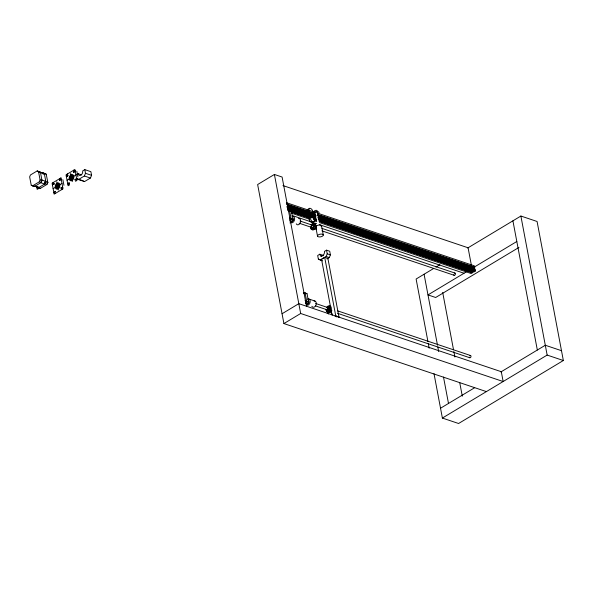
<?xml version="1.0" encoding="UTF-8"?>
<svg xmlns="http://www.w3.org/2000/svg" width="593" height="593" viewBox="0 0 593 593"><rect width="100%" height="100%" fill="white"/><g stroke="black" fill="none" stroke-linecap="round" stroke-linejoin="round"><path stroke-width="0.89" d="M327.069 310.428C326.906 308.123 325.757 311.748 327.64 309.776M330.612 307.863C329.011 309.702 330.486 305.832 330.538 308.664M53.162 184.06L53.192 183.897M54.089 183.934L53.644 183.43L54.082 183.778M59.463 180.309L59.752 179.812M60.323 180.072L60.301 179.924M61.783 188.24L61.865 187.877M67.624 176.195C66.09 175.928 68.618 174.446 67.305 175.217M67.95 175.32L67.787 175.068M69.5 183.445L68.988 182.896M73.421 171.992C73.606 173.408 73.651 170.525 73.591 171.585M74.273 171.762L74.058 172.244M74.888 179.657L74.963 179.679M47.181 183.304L47.863 182.414L47.203 181.94M292.09 220.359C293.446 221.219 292.875 217.498 292.653 220.025M40.213 188.485L37.018 187.188L40.213 188.485L46.98 184.416L47.855 182.518L46.21 174.149L43.015 172.845L46.21 174.149M67.965 175.595L67.876 176.002M311.621 227.504C310.087 228.987 311.577 225.636 311.636 228.261M313.408 224.295C311.444 226.096 312.659 222.605 312.808 225.029M314.29 228.601L313.734 229.335L313.208 228.142L312.911 228.994L313.986 228.364M328.381 307.471C328.344 304.824 326.928 308.768 328.819 306.67M53.237 184.045L53.911 183.496M315.306 226.237L315.306 225.288L314.957 226.222M61.057 187.862L61.457 188.507M69.418 183.459L69.396 183.711M314.861 225.725C314.764 223.694 313.541 227.089 314.92 225.577M329.137 311.184L329.426 310.858M53.266 183.919L53.681 183.459M61.057 187.692L61.005 188.404L61.531 188.53M68.706 183.267L68.899 182.963M32.519 185.898L39.286 181.829L40.087 179.909L38.515 171.562L37.218 170.903L30.451 174.972L29.65 176.892L31.229 185.238L34.424 186.543L41.191 182.474L41.992 180.546L40.413 172.2L37.218 170.903M37.989 186.891L37.418 188.248L37.233 187.262L36.818 187.514M38.352 187.084L37.789 188.441L38.589 187.951L38.686 188.47M38.308 187.848L45.075 183.778L45.883 181.858L44.305 173.512M52.325 184.512L53.133 182.592M52.429 185.031L53.548 182.34M66.283 176.121L67.091 174.201M66.379 176.64L67.506 173.949M61.546 189.701L62.673 187.01M61.968 189.449L62.769 187.529M81.834 180.368L76.63 178.619L75.504 181.31L76.971 180.435L74.903 169.502L66.038 174.831L68.106 185.757L69.574 184.875L67.765 183.949M76.63 178.619L78.432 179.553L84.362 175.988L85.488 173.297L84.799 169.635L82.672 170.917A3.247 2.246 -71.4 0 1 80.907 175.143A3.247 2.246 -71.4 0 1 78.061 173.69L67.076 180.294M78.432 179.553L84.51 181.591L90.44 178.026L91.567 175.335L90.87 171.681L84.799 169.635M289.918 221.196L291.044 218.506L289.488 217.987M289.562 210.678L291.141 219.025L290.34 220.944L292.245 221.589L293.046 219.662L291.467 211.316L288.272 210.018L291.467 211.316M305.78 302.971L306.625 300.955L305.069 300.429M305.143 293.127L306.722 301.474L305.914 303.394L307.819 304.031L308.627 302.111L307.048 293.765L303.853 292.46L307.048 293.765M320.176 260.075L326.106 256.517L327.232 253.819L326.535 250.164L324.408 251.447A3.247 2.246 -71.4 0 1 322.644 255.672A3.247 2.246 -71.4 0 1 319.805 254.219L317.678 255.494L318.367 259.148L322.562 260.883M327.062 258.919L329.285 257.584L330.412 254.894L329.723 251.232L326.535 250.164M471.702 271.727L472.273 270.371M472.917 268.829L473.481 267.473M319.116 221.293L471.783 272.595L472.354 271.238M317.952 214.51L474.133 266.983L473.281 269.022L431.163 254.871M74.214 172.007L74.11 172.296M312.163 228.016L312.207 227.504M329.211 311.095L328.455 311.369L328.819 310.576L329.308 311.785L329.878 311.088M53.993 184.29L53.266 184.467L53.815 184.505M54.704 191.554L55.468 191.361M305.721 302.215L305.751 301.541M75.103 179.294L75.207 179.175M327.655 310.591L327.751 309.88M308.115 302.623C308.271 300.784 309.153 302.134 308.093 302.919M60.078 180.665L59.582 180.591M330.916 308.664L330.887 307.73M335.119 316.351A1.179 0.667 59 0 1 335.779 315.943L338.966 316.996L327.899 258.407L324.69 257.34L321.525 259.26L332.08 315.142M39.961 187.707L37.166 189.382L36.684 186.802M53.118 188.685L61.983 183.356M306.514 306.255L282.098 177.04L274.403 174.453L257.636 184.534L283.914 323.57L486.386 391.602M289.984 222.946L292.245 221.589M320.857 256.561L322.985 255.286A3.247 2.246 -71.4 0 0 323.118 255.776M282.053 313.749L298.82 303.668L501.293 371.707L503.153 381.529L300.673 313.489L283.914 323.57M307.819 304.031L306.314 304.935A3.247 2.246 -71.4 0 0 310.132 302.245A3.247 2.246 -71.4 0 0 307.478 299.161M433.594 268.51L416.116 279.021L427.983 341.813M435.974 267.08L439.939 264.7M467.707 248.007L520.884 216.037L537.08 221.478L563.35 360.514L458.589 423.498L442.385 418.058L434.002 373.657M466.194 271.935L427.983 294.906L435.677 297.493L518.964 247.422M473.199 267.725L516.822 241.499M317.262 215.207L474.318 267.977L474.734 267.725L474.385 265.849L317.329 213.08M318.411 216.919L474.585 269.4L475.008 269.148L475.356 271.016L473.837 271.935L318.537 219.751M471.783 272.595L472.591 272.105L472.688 272.624L471.168 273.536L319.375 222.538M318.441 219.232L473.74 271.416L474.548 270.934L318.367 218.454M440.532 408.236L474.659 387.718M500.848 371.974L545.293 345.252L561.497 350.693M442.385 418.058L547.154 355.074L563.35 360.514M42.985 174.046L43.356 174.053M59.797 179.694L60.167 179.701M61.264 187.47L61.353 187.432M54.956 191.265L55.549 191.554M73.947 171.281L73.962 171.244M68.973 182.844L69.514 183.281M61.398 187.47L61.857 187.759M75.311 179.042L75.815 179.412M303.912 293.617L304.305 293.824M44.497 182.911L44.779 181.799M74.977 180.042L75.037 180.042M289.755 220.085L290.147 219.062M67.343 176.151L67.12 175.862M54.801 192.31L55.016 192.377M68.914 183.978L68.588 183.608L68.884 183.971M61.479 187.418L61.865 187.803M282.95 185.572L468.077 247.778L471.479 265.76M286.619 202.762L314.698 212.198M286.367 203.896L313.564 213.035M286.975 204.637L315.046 214.066M317.678 214.955L474.734 267.725M287.427 205.178L315.506 214.614M287.242 206.053L316.195 215.785M317.952 216.371L475.008 269.148M286.901 206.334L315.772 216.037M288.146 206.816L314.468 215.659M318.856 217.134L402.21 245.139M287.012 207.298L315.965 217.031M317.715 217.616L474.771 270.386L474.585 269.4M287.598 207.928L315.669 217.364M318.3 218.246L475.356 271.016M287.657 208.136L315.735 217.572M287.731 208.914L315.81 218.35M287.827 209.433L316.788 219.158M308.916 216.875L310.665 217.461M288.331 210.196L310.272 217.564M313.779 218.75L316.41 219.632M319.041 220.514L472.591 272.105M288.109 210.671L309.487 217.787M313.875 219.262L316.506 220.151M319.145 221.033L472.688 272.624M352.968 232.604L373.153 239.387M291.044 211.857L309.464 218.054M313.853 219.529L316.484 220.411M291.304 213.102L309.724 219.291M314.112 220.766L316.744 221.649M292.053 215.459L316.618 223.717M319.249 224.599L464.022 273.24M300.043 221.019L314.053 225.725M321.932 228.372L455.024 273.091M291.141 219.025L293.046 219.662M299.131 223.198L313.141 227.905M314.898 228.49L316.647 229.076M321.895 230.847L454.112 275.271M327.232 253.819L330.412 254.894M85.488 173.297L91.567 175.335M319.805 254.219L322.985 255.286M326.106 256.517L329.285 257.584M78.061 173.69L81.53 174.853M84.362 175.988L90.44 178.026M318.367 259.148L321.547 260.223M71.501 177.633L73.532 178.308M38.515 171.562L40.413 172.2M40.087 179.909L41.992 180.546M45.883 181.858L47.781 182.496M39.286 181.829L41.191 182.474M45.075 183.778L46.98 184.416M34.587 185.883L38.73 187.596L34.839 186.291M31.229 185.238L34.424 186.543M303.683 293.12L305.239 293.639L304.039 293.024M308.894 299.02L314.972 301.059M315.624 303.468L329.634 308.175M337.513 310.821L470.597 355.541M306.722 301.474L308.627 302.111M315.587 305.936L328.722 310.347M337.476 313.289L469.693 357.712M287.857 210.27L289.666 211.197M73.858 170.132L75.148 170.791M73.436 170.384L75.244 171.31M82.701 180.665L84.51 181.591M59.9 178.523L61.19 179.182M59.478 178.775L61.287 179.701M53.807 192.34L55.616 193.266M53.904 192.858L55.201 193.518M520.884 216.037L547.154 355.074M512.915 220.826L537.332 350.04M474.133 266.983L474.318 267.977M473.74 271.416L473.837 271.935M442.682 292.416L453.519 349.744M453.86 351.567L454.89 357.023M459.708 382.507L462.288 396.154M424.077 274.233L437.493 345.215M437.834 347.031L438.694 351.582M443.505 377.059L448.493 403.448M428.324 343.629L429.184 348.18M321.591 225.926L323.296 234.969A2.958 1.349 -10.7 0 1 319.078 236.926A2.958 1.349 -10.7 0 1 318.804 234.606A2.958 1.349 -10.7 0 1 323.304 235.006M324.69 257.34L335.757 315.928A1.179 0.667 59 0 1 336.668 316.936M315.78 227.008L317.492 236.051M274.403 174.453L300.673 313.489M76.831 171.266L77.905 176.951M70.7 173.364L72.264 181.636M62.873 179.649L63.948 185.335M56.743 181.754L58.307 190.027M338.329 317.544A1.179 0.667 59 0 1 338.773 316.959A1.179 0.667 59 0 1 339.648 317.559M307.582 210.233A2.987 1.675 59 0 1 309.101 209.047M312.14 213.636A2.987 1.675 59 0 1 310.576 213.132M308.968 210.774A2.987 1.675 59 0 1 310.369 208.351A2.987 1.675 59 0 1 312.985 212.079M313.312 221.493A2.987 1.675 59 0 1 311.273 222.279A2.987 1.675 59 0 1 309.161 219.062A2.987 1.675 59 0 1 310.502 217.208M311.54 217.713A2.987 1.675 59 0 1 311.829 217.965M312.741 216.994A2.987 1.675 59 0 1 314.364 221.278A2.987 1.675 59 0 1 311.125 220.225A2.987 1.675 59 0 1 311.177 216.489M314.801 211.708A1.475 0.675 -10.7 0 1 314.646 210.797A1.475 0.675 -10.7 0 1 316.64 210.382A1.475 0.675 -10.7 0 1 316.988 211.256M321.109 226.86A2.958 1.349 -10.7 0 0 320.576 225.147A2.958 1.349 -10.7 0 0 316.706 225.755A2.958 1.349 -10.7 0 0 316.321 227.616A1.179 0.815 -71.4 0 1 314.913 228.401M315.165 213.628A1.475 0.675 -10.7 0 1 315.031 212.702A1.475 0.675 -10.7 0 1 317.055 212.316A1.475 0.675 -10.7 0 1 317.285 213.228M315.268 214.414A2.958 1.349 -10.7 0 1 313.675 212.613A2.958 1.349 -10.7 0 1 318.278 211.738A2.958 1.349 -10.7 0 1 317.485 213.984M292.631 218.617A1.179 0.815 -71.4 0 1 293.387 219.929A1.179 0.815 -71.4 0 1 292.03 220.774M454.371 273.151A1.179 0.815 -71.4 0 1 455.402 273.677A1.179 0.815 -71.4 0 1 454.764 275.211A1.179 0.815 -71.4 0 1 453.727 274.685M311.021 225.11A3.247 2.246 -71.4 0 1 314.861 224.369A3.247 2.246 -71.4 0 1 313.312 229.432A3.247 2.246 -71.4 0 1 310.487 226.86M312.118 225.681A1.505 1.038 -71.4 0 1 313.816 225.636A1.505 1.038 -71.4 0 1 313.052 227.89A1.505 1.038 -71.4 0 1 311.733 226.815A1.179 0.815 -71.4 0 0 312.748 227.475A1.179 0.815 -71.4 0 0 313.326 225.8A1.179 0.815 -71.4 0 0 312.111 225.599M311.962 224.962A3.247 2.246 -71.4 0 1 315.698 224.895A3.247 2.246 -71.4 0 1 313.801 229.78A3.247 2.246 -71.4 0 1 311.221 226.874M314.297 225.533A1.505 1.038 -71.4 0 1 314.624 226.274M313.979 227.971A1.505 1.038 -71.4 0 1 313.163 228.253M312.785 228.053A1.505 1.038 -71.4 0 1 312.474 227.438M313.289 225.481A1.505 1.038 -71.4 0 1 314.023 225.37M315.78 226.007A1.505 1.038 -71.4 0 1 316.328 226.222M316.351 228.238A1.505 1.038 -71.4 0 1 314.653 228.535M311.799 225.607A1.505 1.038 -71.4 0 1 313.497 225.496A1.505 1.038 -71.4 0 1 312.8 227.756A1.505 1.038 -71.4 0 1 311.429 226.8M292.067 216.638A3.247 2.246 -71.4 0 1 294.439 220.24A3.247 2.246 -71.4 0 1 290.4 222.093M298.479 218.572A3.247 2.246 -71.4 0 1 300.354 222.723A3.247 2.246 -71.4 0 1 296.285 223.82M308.086 301.103A1.179 0.815 -71.4 0 1 309.005 302.171A1.179 0.815 -71.4 0 1 307.76 303.312M469.952 355.592A1.179 0.815 -71.4 0 1 470.983 356.126A1.179 0.815 -71.4 0 1 470.338 357.661A1.179 0.815 -71.4 0 1 469.308 357.134M326.602 307.559A3.247 2.246 -71.4 0 1 330.442 306.818A3.247 2.246 -71.4 0 1 328.893 311.881A3.247 2.246 -71.4 0 1 326.061 309.309M327.788 308.012A1.505 1.038 -71.4 0 1 329.426 308.16A1.505 1.038 -71.4 0 1 328.596 310.361A1.505 1.038 -71.4 0 1 327.314 309.257M327.544 307.411A3.247 2.246 -71.4 0 1 331.176 307.115M331.287 309.835A3.247 2.246 -71.4 0 1 328.403 312.392A3.247 2.246 -71.4 0 1 326.802 309.324M329.878 307.982A1.505 1.038 -71.4 0 1 330.19 308.597M329.367 310.562A1.505 1.038 -71.4 0 1 328.048 309.887M328.87 307.923A1.505 1.038 -71.4 0 1 329.389 307.774M331.813 310.851A1.505 1.038 -71.4 0 1 330.271 311.051M331.769 310.51A1.179 0.815 -71.4 0 1 330.612 310.962M327.373 308.056A1.505 1.038 -71.4 0 1 329.071 307.937A1.505 1.038 -71.4 0 1 328.381 310.206A1.505 1.038 -71.4 0 1 327.01 309.249M327.684 308.049A1.179 0.815 -71.4 0 1 328.915 308.271A1.179 0.815 -71.4 0 1 328.277 309.946A1.179 0.815 -71.4 0 1 327.247 309.212M314.06 301.014A3.247 2.246 -71.4 0 1 315.936 305.165A3.247 2.246 -71.4 0 1 311.866 306.27M327.269 313.423A2.987 1.675 59 0 1 328.87 312.785M328.44 314.023A2.987 1.675 59 0 1 329.782 311.977A2.987 1.675 59 0 1 332.406 314.876M55.497 187.114C55.786 188.196 56.958 186.209 55.675 187.507C55.179 186.298 57.136 186.417 55.505 187.04M56.78 184.038C57.047 185.261 58.21 182.859 57.106 184.453C56.172 183.459 58.514 183.096 56.787 183.993M57.565 188.174C57.958 189.174 59.011 187.299 57.654 188.492C57.558 187.292 58.974 187.477 57.565 188.174M58.848 185.098C59.782 186.306 59.307 183.459 58.848 185.098M57.01 186.143C58.233 188.122 58.188 183.415 57.01 186.143M69.455 178.723C70.515 179.946 70.004 176.855 69.455 178.723M70.737 175.647C71.709 176.936 71.457 173.742 70.737 175.647M71.516 179.783C72.554 181.006 72.094 177.989 71.523 179.709M72.806 176.707C73.806 177.982 73.399 174.824 72.806 176.67M41.895 180.035L40.769 182.726L44.66 184.03L45.787 181.339L41.895 180.035M60.946 177.893L52.088 183.222L54.148 194.148L63.014 188.819L60.946 177.893M42.592 173.097L38.708 171.792L44.401 174.023L42.592 173.097M71.961 178.441A1.179 0.815 -71.4 0 0 71.909 176.521A1.179 0.815 -71.4 0 0 70.641 177.93A1.179 0.815 -71.4 0 0 71.961 178.441M72.769 179.864A3.247 2.246 -71.4 0 0 72.605 174.572A3.247 2.246 -71.4 0 0 69.136 178.456A3.247 2.246 -71.4 0 0 72.769 179.864M72.42 179.256A2.365 1.631 -71.4 0 0 72.309 175.409A2.365 1.631 -71.4 0 0 69.781 178.226A2.365 1.631 -71.4 0 0 72.42 179.256M58.811 188.255A3.247 2.246 -71.4 0 0 58.655 182.963A3.247 2.246 -71.4 0 0 55.186 186.847A3.247 2.246 -71.4 0 0 58.811 188.255M58.166 187.025A1.505 1.038 -71.4 0 0 58.025 184.593A1.505 1.038 -71.4 0 0 56.454 186.447A1.505 1.038 -71.4 0 0 58.166 187.025M58.032 186.81A1.179 0.815 -71.4 0 0 57.929 184.897A1.179 0.815 -71.4 0 0 56.691 186.358A1.179 0.815 -71.4 0 0 58.032 186.81M58.462 187.647A2.365 1.631 -71.4 0 0 58.351 183.8A2.365 1.631 -71.4 0 0 55.831 186.617A2.365 1.631 -71.4 0 0 58.462 187.647"/></g></svg>
